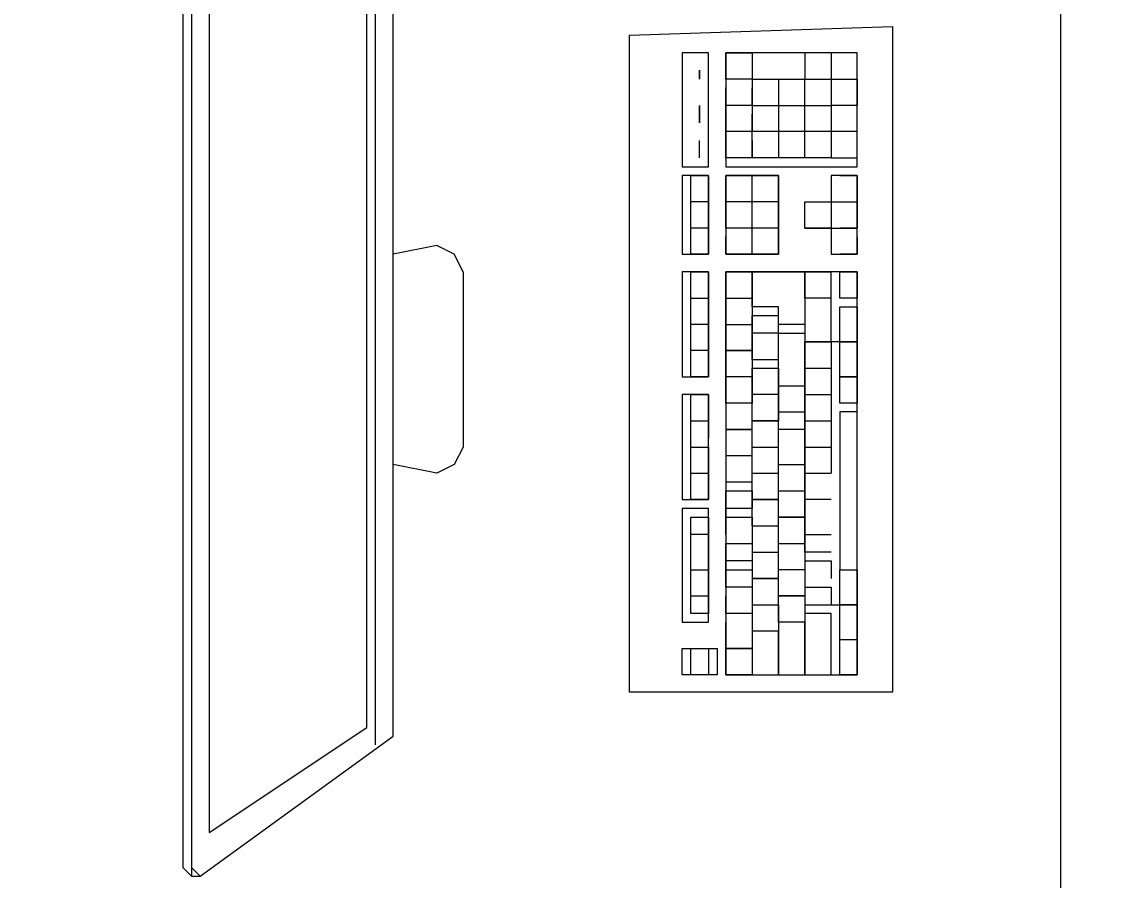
# Model space of a CAD drawing. Header units: millimetres. Extents: x -32 to 417638015, y -35 to 175284279.
# Drawn here: x 417185313 to 417185923, y 175249473 to 175249956 of the extents above; entities that cross this region are included whole.
import ezdxf
from ezdxf import colors
from ezdxf.entities.mleader import LeaderData, LeaderLine
from ezdxf.math import Vec2, Vec3

# ---------------------------------------------------------------- set-up
doc = ezdxf.new("R2010")
doc.units = ezdxf.units.MM
doc.layers.add('_ЭМ_Надписи', color=7, linetype='Continuous')
doc.layers.add('ЭОМ_Лотки рабочие', color=5, linetype='Continuous')
for name, color, linetype, lineweight in [('_ЭМ_ТХобщее_слой', 7, 'Continuous', 30), ('ТХ', 5, 'Continuous', 0), ('ШТРИХОВКА', 252, 'Continuous', 15)]:
    doc.layers.add(name, color=color, linetype=linetype, lineweight=lineweight)
doc.styles.add('ЭОМ', font='isocpeur.ttf', dxfattribs={"width": 0.85, "height": 250})

# ---------------------------------------------------------------- blocks, each defined once
blk = doc.blocks.new('ТХ 3 этаж')
at = {"layer": 'ТХ', "color": 8, "linetype": 'Continuous', "ltscale": 100}
for p, q in [((61165.6679521942, 18170.64770973497), (61141.01041794776, 18165.71620288567)), ((61175.53096589309, 18165.71620288567), (61165.6679521942, 18170.64770973497)), ((61175.53096589309, 18165.71620288567), (61165.6679521942, 18170.64770973497)), ((61180.46247274213, 18155.85318918701), (61175.53096589309, 18165.71620288567)), ((61180.46247274213, 18155.85318918701), (61175.53096589309, 18165.71620288567)), ((61180.46247274213, 18155.85318918701), (61180.46247274213, 18106.53812069382)), ((61180.46247274213, 18155.85318918701), (61180.46247274213, 18106.53812069382)), ((61180.46247274213, 18106.53812069382), (61180.46247274213, 18057.22305220069)), ((61180.46247274213, 18106.53812069382), (61180.46247274213, 18057.22305220069)), ((61180.46247274213, 18057.22305220069), (61175.53096589309, 18047.36003850203)), ((61180.46247274213, 18057.22305220069), (61175.53096589309, 18047.36003850203)), ((61165.6679521942, 18042.42853165272), (61141.01041794776, 18047.36003850203)), ((61175.53096589309, 18047.36003850203), (61165.6679521942, 18042.42853165272)), ((61175.53096589309, 18047.36003850203), (61165.6679521942, 18042.42853165272))]:
    blk.add_line(p, q, dxfattribs=at)
at = {"layer": 'ТХ', "color": 8}
blk.add_lwpolyline([(60917.0079711696, 18472.6106939711), (60917.0079711696, 17272.6106939711), (61517.0079711696, 17272.6106939711), (61517.0079711696, 18472.6106939711)], close=True, dxfattribs=at)
at = {"layer": 'ТХ', "color": 8, "linetype": 'Continuous', "ltscale": 100}
for points in [[(61141.01041794776, 17904.34633987187), (61141.01041794776, 18106.53812069382), (61141.01041794776, 18303.7983946664), (61141.01041794776, 18313.66140836506), (61141.01041794776, 18318.59291521437), (61032.51726726274, 18397.49702480342), (61027.58576041329, 18397.49702480342), (61022.65425356425, 18392.56551795412), (61022.65425356425, 18106.53812069382), (61022.65425356425, 17820.51072343352), (61027.58576041329, 17815.57921658421), (61032.51726726274, 17815.57921658421), (61141.01041794776, 17894.48332617327)], [(61037.44877411218, 18106.53812069382), (61037.44877411218, 17840.23675083078), (61126.21589739983, 17899.41483302257), (61126.21589739983, 18106.53812069382), (61126.21589739983, 18308.72990151576), (61037.44877411218, 18372.8394905568)], [(61343.20219876946, 18111.46962754312), (61328.40767822153, 18111.46962754312)], [(61343.20219876946, 18067.08606589929), (61328.40767822153, 18067.08606589929)], [(61372.79123986576, 18017.77099740616), (61357.99671931783, 18017.77099740616)]]:
    blk.add_lwpolyline(points, close=True, dxfattribs=at)
for points in [[(61027.58576041329, 18397.49702480342), (61027.58576041329, 18387.63401110476), (61027.58576041329, 18106.53812069382), (61027.58576041329, 17825.44223028288), (61027.58576041329, 17815.57921658421)], [(61032.51726726274, 18397.49702480342), (61027.58576041329, 18387.63401110476), (61027.58576041329, 18106.53812069382), (61027.58576041329, 17820.51072343352), (61032.51726726274, 17815.57921658421)], [(61131.14740424928, 17889.55181932397), (61131.14740424928, 18106.53812069382), (61131.14740424928, 18323.52442206367)], [(61274.16110287922, 17919.14086041984), (61274.16110287922, 18289.0038741185), (61422.10630835862, 18293.9353809678)], [(61422.10630835862, 18293.9353809678), (61422.10630835862, 17919.14086041984)], [(61303.75014397511, 18279.14086041984), (61303.75014397511, 18215.03127137874)], [(61318.54466452304, 18279.14086041984), (61303.75014397511, 18279.14086041984)], [(61318.54466452304, 18215.03127137874), (61318.54466452304, 18279.14086041984)], [(61402.38028096122, 18279.1408604199), (61328.40767822153, 18279.1408604199)], [(61328.40767822153, 18279.14086041984), (61343.20219876988, 18279.14086041984)], [(61328.40767822153, 18264.34633987187), (61328.40767822153, 18279.14086041984)], [(61328.40767822153, 18279.14086041984), (61328.40767822153, 18215.03127137874)], [(61402.38028096122, 18279.14086041984), (61343.20219876988, 18279.14086041984)], [(61343.20219876988, 18279.14086041984), (61343.20219876988, 18234.75729877601)], [(61343.20219876988, 18279.14086041984), (61343.20219876988, 18264.34633987193)], [(61372.79123986576, 18279.14086041984), (61372.79123986576, 18264.34633987193)], [(61387.58576041329, 18279.14086041984), (61387.58576041329, 18249.55181932397)], [(61402.38028096122, 18215.03127137874), (61402.38028096122, 18279.1408604199)], [(61402.38028096122, 18264.34633987187), (61402.38028096122, 18279.14086041984)], [(61313.61315767359, 18269.27784672123), (61313.61315767359, 18264.34633987193)], [(61313.61315767359, 18264.34633987193), (61313.61315767359, 18269.27784672123)], [(61343.20219876988, 18264.34633987187), (61328.40767822153, 18264.34633987187)], [(61328.40767822153, 18219.9627782281), (61328.40767822153, 18259.41483302257)], [(61343.20219876988, 18264.34633987193), (61387.58576041329, 18264.34633987193)], [(61343.20219876988, 18264.34633987187), (61402.38028096122, 18264.34633987187)], [(61343.20219876988, 18249.55181932397), (61343.20219876988, 18259.41483302257)], [(61357.99671931783, 18264.34633987187), (61357.99671931783, 18249.55181932397)], [(61372.79123986576, 18234.75729877601), (61372.79123986576, 18264.34633987193)], [(61387.58576041329, 18264.34633987187), (61402.38028096122, 18264.34633987187)], [(61402.38028096122, 18264.34633987187), (61402.38028096122, 18249.55181932397)], [(61313.61315767359, 18249.55181932397), (61313.61315767359, 18239.68880562531)], [(61313.61315767359, 18239.68880562531), (61313.61315767359, 18249.55181932397)], [(61343.20219876988, 18249.55181932397), (61328.40767822153, 18249.55181932397)], [(61343.20219876988, 18249.55181932397), (61387.58576041329, 18249.55181932397)], [(61357.99671931783, 18249.55181932397), (61357.99671931783, 18219.9627782281)], [(61402.38028096122, 18249.55181932397), (61387.58576041329, 18249.55181932397)], [(61387.58576041329, 18249.55181932397), (61387.58576041329, 18219.96277822804)], [(61402.38028096122, 18249.55181932397), (61387.58576041329, 18249.55181932397)], [(61343.20219876988, 18219.9627782281), (61343.20219876988, 18244.62031247461)], [(61387.58576041329, 18244.62031247461), (61387.58576041329, 18219.9627782281)], [(61402.38028096122, 18219.96277822804), (61402.38028096122, 18244.62031247461)], [(61402.38028096122, 18234.75729877601), (61328.40767822153, 18234.75729877601)], [(61372.79123986576, 18219.9627782281), (61372.79123986576, 18234.75729877601)], [(61313.61315767359, 18219.96277822804), (61313.61315767359, 18229.82579192671)], [(61313.61315767359, 18219.9627782281), (61313.61315767359, 18229.82579192671)], [(61343.20219876988, 18229.82579192671), (61343.20219876988, 18219.9627782281)], [(61343.20219876988, 18219.9627782281), (61328.40767822153, 18219.9627782281)], [(61387.58576041329, 18219.9627782281), (61343.20219876946, 18219.9627782281)], [(61387.58576041329, 18219.96277822804), (61402.38028096122, 18219.96277822804)], [(61303.75014397511, 18215.03127137874), (61318.54466452304, 18215.03127137874)], [(61303.75014397511, 18210.09976452944), (61303.75014397511, 18165.71620288561)], [(61318.54466452304, 18210.09976452944), (61303.75014397511, 18210.09976452944)], [(61308.68165082455, 18210.09976452944), (61318.54466452304, 18210.09976452944)], [(61308.68165082455, 18165.71620288561), (61308.68165082455, 18210.09976452944)], [(61318.54466452304, 18210.09976452944), (61318.54466452304, 18165.71620288561)], [(61318.54466452304, 18165.71620288561), (61318.54466452304, 18210.09976452944)], [(61328.40767822153, 18215.03127137874), (61402.38028096122, 18215.03127137874)], [(61357.99671931783, 18210.09976452944), (61328.40767822153, 18210.09976452944)], [(61328.40767822153, 18210.09976452944), (61343.20219876988, 18210.09976452944)], [(61328.40767822153, 18195.30524398148), (61328.40767822153, 18210.09976452944)], [(61328.40767822153, 18210.09976452944), (61328.40767822153, 18165.71620288561)], [(61343.20219876946, 18210.09976452944), (61357.99671931783, 18210.09976452944)], [(61343.20219876946, 18165.71620288561), (61343.20219876946, 18210.09976452944)], [(61357.99671931783, 18210.09976452944), (61357.99671931783, 18165.71620288561)], [(61357.99671931783, 18165.71620288561), (61357.99671931783, 18210.09976452944)], [(61387.58576041329, 18210.09976452944), (61387.58576041329, 18195.30524398148)], [(61402.38028096122, 18210.09976452944), (61387.58576041329, 18210.09976452944)], [(61387.58576041329, 18210.09976452944), (61387.58576041329, 18165.71620288561)], [(61392.51726726274, 18210.09976452944), (61402.38028096122, 18210.09976452944)], [(61402.38028096122, 18210.09976452944), (61402.38028096122, 18180.51072343357)], [(61402.38028096122, 18165.71620288561), (61402.38028096122, 18210.09976452944)], [(61318.54466452304, 18195.30524398148), (61308.68165082455, 18195.30524398148)], [(61343.20219876988, 18195.30524398148), (61328.40767822153, 18195.30524398148)], [(61328.40767822153, 18180.51072343352), (61328.40767822153, 18195.30524398148)], [(61357.99671931783, 18195.30524398148), (61343.20219876946, 18195.30524398148)], [(61372.79123986576, 18195.30524398148), (61387.58576041329, 18195.30524398148)], [(61372.79123986576, 18180.51072343352), (61372.79123986576, 18195.30524398148), (61387.58576041329, 18195.30524398148)], [(61372.79123986576, 18180.51072343352), (61372.79123986576, 18195.30524398148)], [(61387.58576041329, 18195.30524398148), (61402.38028096122, 18195.30524398148)], [(61318.54466452304, 18180.51072343352), (61308.68165082455, 18180.51072343352)], [(61357.99671931783, 18180.51072343357), (61328.40767822153, 18180.51072343357)], [(61372.79123986576, 18180.51072343357), (61402.38028096122, 18180.51072343357)], [(61387.58576041329, 18180.51072343352), (61372.79123986576, 18180.51072343352)], [(61402.38028096122, 18180.51072343357), (61392.51726726274, 18180.51072343357)], [(61328.40767822153, 18165.71620288561), (61328.40767822153, 18175.57921658421)], [(61402.38028096122, 18175.57921658427), (61402.38028096122, 18165.71620288561)], [(61303.75014397511, 18165.71620288561), (61318.54466452304, 18165.71620288561)], [(61318.54466452304, 18165.71620288561), (61308.68165082455, 18165.71620288561)], [(61343.20219876946, 18165.71620288561), (61328.40767822153, 18165.71620288561)], [(61328.40767822153, 18165.71620288561), (61357.99671931783, 18165.71620288561)], [(61357.99671931783, 18165.71620288561), (61343.20219876946, 18165.71620288561)], [(61387.58576041329, 18165.71620288561), (61402.38028096122, 18165.71620288561)], [(61402.38028096122, 18165.71620288561), (61392.51726726274, 18165.71620288561)], [(61308.68165082455, 18155.85318918701), (61318.54466452304, 18155.85318918701), (61303.75014397511, 18155.85318918701)], [(61303.75014397511, 18155.85318918701), (61303.75014397511, 18096.67510699522)], [(61318.54466452304, 18126.26414809108), (61308.68165082455, 18126.26414809108), (61308.68165082455, 18155.85318918695)], [(61318.54466452304, 18155.85318918695), (61318.54466452304, 18126.26414809108)], [(61318.54466452304, 18096.67510699522), (61318.54466452304, 18155.85318918701)], [(61328.40767822153, 18155.85318918701), (61343.20219876946, 18155.85318918701)], [(61402.38028096122, 18155.85318918701), (61328.40767822153, 18155.85318918701)], [(61328.40767822153, 18155.85318918695), (61328.40767822153, 17929.00387411844)], [(61328.40767822153, 18126.26414809108), (61328.40767822153, 18155.85318918701)], [(61343.20219876946, 18155.85318918701), (61343.20219876946, 18141.05866863905)], [(61343.20219876946, 18136.12716178974), (61343.20219876946, 18155.85318918701)], [(61343.20219876988, 18155.85318918695), (61372.79123986576, 18155.85318918695)], [(61372.79123986576, 18155.85318918701), (61372.79123986576, 18126.26414809108)], [(61372.79123986576, 18155.85318918695), (61387.58576041329, 18155.85318918695)], [(61372.79123986576, 18141.05866863899), (61372.79123986576, 18155.85318918695)], [(61387.58576041329, 18116.40113439248), (61387.58576041329, 18155.85318918695)], [(61392.51726726274, 18155.85318918695), (61402.38028096122, 18155.85318918695)], [(61392.51726726274, 18141.05866863899), (61392.51726726274, 18155.85318918695)], [(61402.38028096122, 17929.00387411844), (61402.38028096122, 18155.85318918701)], [(61402.38028096122, 18155.85318918695), (61402.38028096122, 18141.05866863905)], [(61308.68165082455, 18141.05866863899), (61318.54466452304, 18141.05866863899)], [(61328.40767822153, 18141.05866863905), (61343.20219876946, 18141.05866863905)], [(61343.20219876946, 18141.05866863905), (61343.20219876946, 18126.26414809108)], [(61372.79123986576, 18141.05866863899), (61372.79123986576, 18116.40113439248), (61387.58576041329, 18116.40113439248)], [(61387.58576041329, 18141.05866863899), (61372.79123986576, 18141.05866863899)], [(61387.58576041329, 18141.05866863899), (61372.79123986576, 18141.05866863899)], [(61402.38028096122, 18141.05866863899), (61392.51726726274, 18141.05866863899)], [(61372.79123986576, 18126.26414809108), (61357.99671931783, 18126.26414809108), (61357.99671931783, 18136.12716178974), (61343.20219876946, 18136.12716178974)], [(61343.20219876946, 18106.53812069382), (61343.20219876946, 18131.19565494038)], [(61343.20219876946, 18131.19565494038), (61357.99671931741, 18131.19565494038)], [(61357.99671931783, 18096.67510699522), (61357.99671931783, 18131.19565494038)], [(61392.51726726274, 18136.12716178969), (61402.38028096122, 18136.12716178969)], [(61392.51726726274, 18116.40113439248), (61392.51726726274, 18136.12716178969)], [(61402.38028096122, 18136.12716178969), (61402.38028096122, 18116.40113439248)], [(61308.68165082455, 18096.67510699522), (61308.68165082455, 18126.26414809108)], [(61318.54466452304, 18126.26414809108), (61318.54466452304, 18111.46962754312)], [(61328.40767822153, 18111.46962754312), (61328.40767822153, 18126.26414809108)], [(61328.40767822153, 18126.26414809108), (61343.20219876946, 18126.26414809108)], [(61343.20219876946, 18126.26414809108), (61343.20219876946, 18081.88058644719)], [(61357.99671931741, 18121.33264124172), (61343.20219876946, 18121.33264124172)], [(61357.99671931783, 18121.33264124172), (61372.79123986576, 18121.33264124172)], [(61372.79123986576, 18121.33264124178), (61372.79123986576, 18111.46962754312)], [(61402.38028096122, 18116.40113439248), (61372.79123986576, 18116.40113439248)], [(61372.79123986576, 17998.04497000889), (61372.79123986576, 18116.40113439242)], [(61387.58576041329, 18116.40113439248), (61387.58576041329, 18086.81209329655)], [(61392.51726726274, 18116.40113439248), (61402.38028096122, 18116.40113439248)], [(61392.51726726274, 18081.88058644719), (61392.51726726274, 18116.40113439242)], [(61402.38028096122, 18116.40113439248), (61402.38028096122, 18081.88058644725)], [(61318.54466452304, 18111.46962754312), (61308.68165082455, 18111.46962754312)], [(61318.54466452304, 18111.46962754312), (61318.54466452304, 18096.67510699522)], [(61328.40767822153, 18096.67510699522), (61328.40767822153, 18111.46962754312)], [(61343.20219876946, 18106.53812069382), (61357.99671931741, 18106.53812069382)], [(61372.79123986576, 18111.46962754312), (61372.79123986576, 18002.9764768582)], [(61343.20219876946, 18101.60661384452), (61357.99671931783, 18101.60661384452)], [(61343.20219876946, 18072.01757274859), (61343.20219876946, 18101.60661384446)], [(61357.99671931741, 18101.60661384452), (61357.99671931741, 18072.01757274859)], [(61372.79123986576, 18101.60661384452), (61387.58576041329, 18101.60661384452)], [(61303.75014397511, 18096.67510699522), (61318.54466452304, 18096.67510699522)], [(61318.54466452304, 18096.67510699522), (61308.68165082455, 18096.67510699522)], [(61343.20219876946, 18096.67510699516), (61328.40767822153, 18096.67510699516)], [(61328.40767822153, 18081.88058644725), (61328.40767822153, 18096.67510699522)], [(61357.99671931741, 18076.94907959795), (61357.99671931741, 18096.67510699522)], [(61392.51726726274, 18096.67510699522), (61402.38028096122, 18096.67510699522)], [(61402.38028096122, 18096.67510699522), (61392.51726726274, 18096.67510699522)], [(61357.99671931783, 18091.74360014586), (61372.79123986576, 18091.74360014586)], [(61318.54466452304, 18086.81209329655), (61303.75014397511, 18086.81209329655)], [(61303.75014397511, 18086.81209329655), (61303.75014397511, 18027.63401110476)], [(61308.68165082455, 18057.22305220069), (61308.68165082455, 18086.81209329655)], [(61308.68165082455, 18086.81209329655), (61318.54466452304, 18086.81209329655)], [(61318.54466452304, 18086.81209329655), (61318.54466452304, 18062.15455904993)], [(61318.54466452304, 18027.63401110476), (61318.54466452304, 18086.81209329655)], [(61343.20219876946, 18081.88058644725), (61328.40767822153, 18081.88058644725)], [(61357.99671931741, 18086.81209329655), (61343.20219876946, 18086.81209329655)], [(61343.20219876946, 18012.8394905568), (61343.20219876946, 18081.88058644725)], [(61372.79123986576, 18086.81209329655), (61387.58576041329, 18086.81209329655)], [(61372.79123986576, 18072.01757274859), (61372.79123986576, 18086.81209329655)], [(61387.58576041329, 18086.81209329655), (61387.58576041329, 18042.42853165272)], [(61402.38028096122, 18081.88058644719), (61392.51726726274, 18081.88058644719)], [(61357.99671931783, 17973.38743576233), (61357.99671931783, 18076.94907959789)], [(61357.99671931741, 18076.94907959795), (61372.79123986576, 18076.94907959795)], [(61402.38028096122, 18076.94907959795), (61392.51726726274, 18076.94907959795)], [(61392.51726726274, 18076.94907959795), (61392.51726726274, 17988.18195631023)], [(61402.38028096122, 17988.18195631029), (61402.38028096122, 18076.94907959795)], [(61308.68165082455, 18072.01757274859), (61318.54466452304, 18072.01757274859)], [(61343.20219876946, 18072.01757274859), (61357.99671931741, 18072.01757274859)], [(61357.99671931741, 18072.01757274859), (61343.20219876946, 18072.01757274859)], [(61343.20219876946, 18057.22305220069), (61343.20219876946, 18072.01757274859)], [(61372.79123986576, 18072.01757274859), (61387.58576041329, 18072.01757274859)], [(61372.79123986576, 18067.08606589929), (61357.99671931741, 18067.08606589929)], [(61308.68165082455, 18057.22305220069), (61318.54466452304, 18057.22305220069), (61318.54466452304, 18027.63401110476)], [(61308.68165082455, 18027.63401110476), (61308.68165082455, 18057.22305220069)], [(61343.20219876946, 18057.22305220069), (61357.99671931741, 18057.22305220069)], [(61372.79123986576, 18057.22305220069), (61387.58576041329, 18057.22305220069)], [(61343.20219876946, 18052.29154535133), (61328.40767822153, 18052.29154535133)], [(61357.99671931741, 18047.36003850203), (61372.79123986576, 18047.36003850203)], [(61308.68165082455, 18042.42853165272), (61318.54466452304, 18042.42853165272)], [(61343.20219876946, 18042.42853165272), (61357.99671931783, 18042.42853165272)], [(61372.79123986576, 18042.42853165272), (61387.58576041329, 18042.42853165272)], [(61343.20219876946, 18037.49702480336), (61328.40767822153, 18037.49702480336)], [(61303.75014397511, 18027.63401110476), (61318.54466452304, 18027.63401110476)], [(61318.54466452304, 18027.63401110476), (61308.68165082455, 18027.63401110476)], [(61328.40767822153, 18032.56551795406), (61343.20219876946, 18032.56551795406)], [(61328.40767822153, 18007.9079837075), (61328.40767822153, 18032.56551795406)], [(61343.20219876946, 18032.56551795406), (61343.20219876946, 18022.70250425546)], [(61357.99671931783, 18027.63401110476), (61343.20219876946, 18027.63401110476)], [(61343.20219876946, 18027.63401110476), (61357.99671931783, 18027.63401110476)], [(61357.99671931783, 18032.56551795406), (61372.79123986576, 18032.56551795406)], [(61387.58576041329, 18027.63401110476), (61372.79123986576, 18027.63401110476)], [(61303.75014397511, 18022.70250425546), (61303.75014397511, 17958.59291521437)], [(61318.54466452304, 18022.70250425546), (61303.75014397511, 18022.70250425546)], [(61318.54466452304, 17958.59291521437), (61318.54466452304, 18022.70250425546)], [(61343.20219876946, 18022.70250425546), (61328.40767822153, 18022.70250425546)], [(61308.68165082455, 18017.77099740616), (61318.54466452304, 18017.77099740616)], [(61308.68165082455, 17963.52442206367), (61308.68165082455, 18017.77099740616)], [(61318.54466452304, 18017.77099740616), (61318.54466452304, 17963.52442206367)], [(61328.40767822153, 18017.77099740616), (61343.20219876946, 18017.77099740616)], [(61343.20219876946, 18017.77099740616), (61343.20219876946, 18007.9079837075)], [(61343.20219876946, 18012.8394905568), (61357.99671931783, 18012.8394905568)], [(61343.20219876946, 18012.8394905568), (61343.20219876946, 17929.0038741185)], [(61318.54466452304, 18007.9079837075), (61308.68165082455, 18007.9079837075)], [(61328.40767822153, 18002.9764768582), (61343.20219876946, 18002.9764768582)], [(61328.40767822153, 17978.31894261157), (61328.40767822153, 18002.9764768582)], [(61357.99671931783, 18002.9764768582), (61372.79123986576, 18002.9764768582)], [(61372.79123986576, 18007.9079837075), (61387.58576041329, 18007.9079837075)], [(61372.79123986576, 18002.9764768582), (61372.79123986576, 17988.18195631023)], [(61343.20219876946, 17998.04497000889), (61357.99671931783, 17998.04497000889)], [(61387.58576041329, 17998.04497000889), (61372.79123986576, 17998.04497000889)], [(61343.20219876946, 17993.11346315953), (61328.40767822153, 17993.11346315953)], [(61372.79123986576, 17993.11346315953), (61387.58576041329, 17993.11346315953)], [(61372.79123986576, 17993.11346315953), (61372.79123986576, 17958.59291521431)], [(61387.58576041329, 17993.11346315953), (61387.58576041329, 17983.25044946093)], [(61308.68165082455, 17988.18195631023), (61318.54466452304, 17988.18195631023)], [(61328.40767822153, 17988.18195631023), (61343.20219876946, 17988.18195631023)], [(61372.79123986576, 17988.18195631023), (61357.99671931783, 17988.18195631023)], [(61392.51726726274, 17929.00387411844), (61392.51726726274, 17988.18195631023)], [(61392.51726726274, 17988.18195631029), (61402.38028096122, 17988.18195631029)], [(61392.51726726274, 17988.18195631029), (61402.38028096122, 17988.18195631029)], [(61402.38028096122, 17988.18195631029), (61402.38028096122, 17968.45592891297)], [(61343.20219876946, 17978.31894261157), (61328.40767822153, 17978.31894261157)], [(61343.20219876946, 17983.25044946093), (61357.99671931783, 17983.25044946093)], [(61357.99671931783, 17983.25044946093), (61343.20219876946, 17983.25044946093)], [(61357.99671931783, 17958.59291521437), (61357.99671931783, 17983.25044946093)], [(61372.79123986576, 17978.31894261157), (61387.58576041329, 17978.31894261157)], [(61387.58576041329, 17978.31894261157), (61387.58576041329, 17968.45592891297)], [(61308.68165082455, 17973.38743576233), (61318.54466452304, 17973.38743576233)], [(61328.40767822153, 17963.52442206367), (61328.40767822153, 17973.38743576233)], [(61372.79123986576, 17973.38743576233), (61357.99671931783, 17973.38743576233)], [(61357.99671931783, 17973.38743576233), (61372.79123986576, 17973.38743576233)], [(61343.20219876946, 17968.45592891297), (61357.99671931783, 17968.45592891297)], [(61357.99671931783, 17968.45592891297), (61357.99671931783, 17953.66140836506)], [(61372.79123986576, 17968.45592891297), (61402.38028096122, 17968.45592891297)], [(61402.38028096122, 17968.45592891303), (61392.51726726274, 17968.45592891303)], [(61402.38028096122, 17968.45592891297), (61402.38028096122, 17929.0038741185)], [(61318.54466452304, 17963.52442206367), (61308.68165082455, 17963.52442206367)], [(61343.20219876988, 17963.52442206367), (61328.40767822153, 17963.52442206367)], [(61372.79123986576, 17963.52442206367), (61372.79123986576, 17929.00387411844)], [(61387.58576041329, 17963.52442206367), (61372.79123986576, 17963.52442206367)], [(61387.58576041329, 17929.00387411844), (61387.58576041329, 17963.52442206367)], [(61303.75014397511, 17958.59291521437), (61318.54466452304, 17958.59291521437)], [(61328.40767822153, 17929.0038741185), (61328.40767822153, 17958.59291521437)], [(61357.99671931783, 17953.66140836506), (61343.20219876946, 17953.66140836506)], [(61357.99671931783, 17953.66140836506), (61343.20219876988, 17953.66140836506)], [(61343.20219876946, 17953.66140836506), (61343.20219876946, 17929.0038741185), (61357.99671931741, 17929.0038741185), (61372.79123986534, 17929.0038741185)], [(61357.99671931783, 17958.59291521437), (61357.99671931783, 17929.0038741185)], [(61372.79123986576, 17958.59291521437), (61357.99671931783, 17958.59291521437)], [(61372.79123986576, 17958.59291521437), (61357.99671931783, 17958.59291521437)], [(61357.99671931783, 17929.00387411844), (61357.99671931783, 17953.66140836506)], [(61372.79123986576, 17929.00387411844), (61372.79123986576, 17958.59291521437)], [(61402.38028096122, 17948.7299015157), (61392.51726726274, 17948.7299015157)], [(61303.75014397511, 17943.79839466646), (61323.47617137249, 17943.79839466646)], [(61303.75014397511, 17929.0038741185), (61303.75014397511, 17943.79839466646)], [(61308.68165082455, 17943.79839466646), (61318.54466452304, 17943.79839466646)], [(61308.68165082455, 17929.0038741185), (61308.68165082455, 17943.79839466646)], [(61318.54466452304, 17943.79839466646), (61318.54466452304, 17929.0038741185)], [(61323.47617137249, 17943.79839466646), (61323.47617137249, 17929.0038741185)], [(61343.20219876946, 17943.79839466646), (61328.40767822153, 17943.79839466646)], [(61328.40767822153, 17943.79839466646), (61343.20219876946, 17943.79839466646)], [(61323.47617137249, 17929.0038741185), (61303.75014397511, 17929.0038741185)], [(61318.54466452304, 17929.0038741185), (61308.68165082455, 17929.0038741185)], [(61328.40767822153, 17929.00387411844), (61402.38028096122, 17929.0038741185)], [(61343.20219876946, 17929.0038741185), (61328.40767822153, 17929.0038741185)], [(61372.79123986576, 17929.00387411844), (61387.58576041329, 17929.00387411844)], [(61402.38028096122, 17929.00387411844), (61392.51726726274, 17929.00387411844)], [(61422.10630835862, 17919.14086041984), (61274.16110287922, 17919.14086041984)]]:
    blk.add_lwpolyline(points, dxfattribs=at)
blk = doc.blocks.new('План 3 этажа')
at = {"layer": 'ЭОМ_Лотки рабочие'}
blk.add_blockref('ТХ 3 этаж', (-7010.895253870607, 118.5421783487909), dxfattribs=at)
blk = doc.blocks.new('_ЭМ_ТХ2_3 этаж_нов')
at = {"layer": 'ТХ', "color": 8, "linetype": 'Continuous', "ltscale": 100}
for p, q in [((60147.86466903189, 18135.28807779176), (60123.20713478547, 18130.35657094244)), ((60157.7276827308, 18130.35657094244), (60147.86466903189, 18135.28807779176)), ((60157.7276827308, 18130.35657094244), (60147.86466903189, 18135.28807779176)), ((60162.65918957983, 18120.49355724379), (60157.7276827308, 18130.35657094244)), ((60162.65918957983, 18120.49355724379), (60157.7276827308, 18130.35657094244)), ((60162.65918957983, 18120.49355724379), (60162.65918957983, 18071.17848875059)), ((60162.65918957983, 18120.49355724379), (60162.65918957983, 18071.17848875059)), ((60162.65918957983, 18071.17848875059), (60162.65918957983, 18021.86342025745)), ((60162.65918957983, 18071.17848875059), (60162.65918957983, 18021.86342025745)), ((60162.65918957983, 18021.86342025745), (60157.7276827308, 18012.0004065588)), ((60162.65918957983, 18021.86342025745), (60157.7276827308, 18012.0004065588)), ((60147.86466903189, 18007.06889970948), (60123.20713478547, 18012.0004065588)), ((60157.7276827308, 18012.0004065588), (60147.86466903189, 18007.06889970948)), ((60157.7276827308, 18012.0004065588), (60147.86466903189, 18007.06889970948))]:
    blk.add_line(p, q, dxfattribs=at)
at = {"layer": 'ТХ', "color": 8}
blk.add_lwpolyline([(59899.2046880073, 18437.25106202787), (59899.2046880073, 17237.25106202787), (60499.2046880073, 17237.25106202787), (60499.2046880073, 18437.25106202787)], close=True, dxfattribs=at)
at = {"layer": 'ТХ', "color": 8, "linetype": 'Continuous', "ltscale": 100}
for points in [[(60123.20713478547, 17868.98670792868), (60123.20713478547, 18071.17848875062), (60123.20713478547, 18268.43876272319), (60123.20713478547, 18278.30177642183), (60123.20713478547, 18283.23328327115), (60014.71398410044, 18362.13739286019), (60009.78247725098, 18362.13739286019), (60004.85097040195, 18357.20588601088), (60004.85097040195, 18071.17848875062), (60004.85097040195, 17785.15109149031), (60009.78247725098, 17780.21958464101), (60014.71398410044, 17780.21958464101), (60123.20713478547, 17859.12369423006)], [(60019.64549094989, 18071.17848875059), (60019.64549094989, 17804.87711888757), (60108.41261423753, 17864.05520107935), (60108.41261423753, 18071.17848875059), (60108.41261423753, 18273.37026957251), (60019.64549094989, 18337.47985861359)], [(60325.39891560717, 18076.10999559992), (60310.60439505923, 18076.10999559992)], [(60325.39891560717, 18031.72643395608), (60310.60439505923, 18031.72643395608)], [(60354.98795670347, 17982.41136546291), (60340.19343615552, 17982.41136546291)]]:
    blk.add_lwpolyline(points, close=True, dxfattribs=at)
for points in [[(60009.78247725098, 18362.13739286019), (60009.78247725098, 18352.27437916155), (60009.78247725098, 18071.17848875059), (60009.78247725098, 17790.08259833963), (60009.78247725098, 17780.219584641)], [(60014.71398410044, 18362.13739286019), (60009.78247725098, 18352.27437916155), (60009.78247725098, 18071.17848875059), (60009.78247725098, 17785.15109149031), (60014.71398410044, 17780.219584641)], [(60113.34412108698, 17854.19218738072), (60113.34412108698, 18071.17848875059), (60113.34412108698, 18288.16479012044)], [(60256.35781971693, 17883.78122847664), (60256.35781971693, 18253.64424217525), (60404.30302519632, 18258.57574902457)], [(60404.30302519632, 18258.57574902457), (60404.30302519632, 17883.78122847661)], [(60285.9468608128, 18243.78122847662), (60285.9468608128, 18179.6716394355)], [(60300.74138136074, 18243.78122847662), (60285.9468608128, 18243.78122847662)], [(60300.74138136074, 18179.6716394355), (60300.74138136074, 18243.78122847662)], [(60384.57699779893, 18243.78122847664), (60310.60439505923, 18243.78122847664)], [(60310.60439505923, 18243.78122847662), (60325.39891560758, 18243.78122847662)], [(60310.60439505923, 18228.98670792866), (60310.60439505923, 18243.78122847662)], [(60310.60439505923, 18243.78122847662), (60310.60439505923, 18179.6716394355)], [(60384.57699779893, 18243.78122847662), (60325.39891560758, 18243.78122847662)], [(60325.39891560758, 18243.78122847662), (60325.39891560758, 18199.39766683279)], [(60325.39891560758, 18243.78122847662), (60325.39891560758, 18228.98670792869)], [(60354.98795670347, 18243.78122847662), (60354.98795670347, 18228.98670792869)], [(60369.78247725098, 18243.78122847662), (60369.78247725098, 18214.19218738074)], [(60384.57699779893, 18179.67163943553), (60384.57699779893, 18243.78122847664)], [(60384.57699779893, 18228.98670792866), (60384.57699779893, 18243.78122847662)], [(60295.80987451129, 18233.918214778), (60295.80987451129, 18228.98670792869)], [(60295.80987451129, 18228.98670792869), (60295.80987451129, 18233.918214778)], [(60325.39891560758, 18228.98670792866), (60310.60439505923, 18228.98670792866)], [(60325.39891560758, 18228.98670792869), (60369.78247725098, 18228.98670792869)], [(60325.39891560758, 18228.98670792866), (60384.57699779893, 18228.98670792866)], [(60340.19343615552, 18228.98670792866), (60340.19343615552, 18214.19218738072)], [(60354.98795670347, 18199.39766683279), (60354.98795670347, 18228.98670792869)], [(60369.78247725098, 18228.98670792866), (60384.57699779893, 18228.98670792866)], [(60384.57699779893, 18228.98670792866), (60384.57699779893, 18214.19218738072)], [(60310.60439505923, 18184.60314628485), (60310.60439505923, 18224.05520107936)], [(60325.39891560758, 18214.19218738072), (60325.39891560758, 18224.05520107936)], [(60295.80987451129, 18214.19218738072), (60295.80987451129, 18204.32917368211)], [(60295.80987451129, 18204.32917368211), (60295.80987451129, 18214.19218738074)], [(60325.39891560758, 18214.19218738072), (60310.60439505923, 18214.19218738072)], [(60325.39891560758, 18214.19218738072), (60369.78247725098, 18214.19218738072)], [(60340.19343615552, 18214.19218738072), (60340.19343615552, 18184.60314628485)], [(60384.57699779893, 18214.19218738072), (60369.78247725098, 18214.19218738072)], [(60369.78247725098, 18214.19218738074), (60369.78247725098, 18184.60314628483)], [(60384.57699779893, 18214.19218738072), (60369.78247725098, 18214.19218738072)], [(60325.39891560758, 18184.60314628485), (60325.39891560758, 18209.2606805314)], [(60369.78247725098, 18209.2606805314), (60369.78247725098, 18184.60314628485)], [(60384.57699779893, 18184.60314628483), (60384.57699779893, 18209.2606805314)], [(60384.57699779893, 18199.39766683279), (60310.60439505923, 18199.39766683279)], [(60354.98795670347, 18184.60314628485), (60354.98795670347, 18199.39766683279)], [(60295.80987451129, 18184.60314628483), (60295.80987451129, 18194.46615998346)], [(60295.80987451129, 18184.60314628485), (60295.80987451129, 18194.46615998349)], [(60325.39891560758, 18194.46615998346), (60325.39891560758, 18184.60314628485)], [(60285.9468608128, 18179.6716394355), (60300.74138136074, 18179.6716394355)], [(60325.39891560758, 18184.60314628485), (60310.60439505923, 18184.60314628485)], [(60310.60439505923, 18179.6716394355), (60384.57699779893, 18179.6716394355)], [(60369.78247725098, 18184.60314628485), (60325.39891560717, 18184.60314628485)], [(60369.78247725098, 18184.60314628483), (60384.57699779893, 18184.60314628483)], [(60285.9468608128, 18174.74013258621), (60285.9468608128, 18130.35657094238)], [(60300.74138136074, 18174.74013258621), (60285.9468608128, 18174.74013258621)], [(60290.87836766226, 18174.74013258621), (60300.74138136074, 18174.74013258621)], [(60290.87836766226, 18130.35657094238), (60290.87836766226, 18174.74013258621)], [(60300.74138136074, 18174.74013258621), (60300.74138136074, 18130.35657094238)], [(60300.74138136074, 18130.35657094238), (60300.74138136074, 18174.74013258621)], [(60340.19343615552, 18174.74013258621), (60310.60439505923, 18174.74013258621)], [(60310.60439505923, 18174.74013258621), (60325.39891560758, 18174.74013258621)], [(60310.60439505923, 18159.94561203827), (60310.60439505923, 18174.74013258621)], [(60310.60439505923, 18174.74013258621), (60310.60439505923, 18130.35657094238)], [(60325.39891560717, 18174.74013258621), (60340.19343615552, 18174.74013258621)], [(60325.39891560717, 18130.35657094238), (60325.39891560717, 18174.74013258621)], [(60340.19343615552, 18174.74013258621), (60340.19343615552, 18130.35657094238)], [(60340.19343615552, 18130.35657094238), (60340.19343615552, 18174.74013258621)], [(60369.78247725098, 18174.74013258621), (60369.78247725098, 18159.94561203827)], [(60384.57699779893, 18174.74013258621), (60369.78247725098, 18174.74013258621)], [(60369.78247725098, 18174.74013258621), (60369.78247725098, 18130.35657094238)], [(60374.71398410044, 18174.74013258621), (60384.57699779893, 18174.74013258621)], [(60384.57699779893, 18174.74013258623), (60384.57699779893, 18145.15109149034)], [(60384.57699779893, 18130.35657094238), (60384.57699779893, 18174.74013258621)], [(60300.74138136074, 18159.94561203827), (60290.87836766226, 18159.94561203827)], [(60325.39891560758, 18159.94561203827), (60310.60439505923, 18159.94561203827)], [(60310.60439505923, 18145.15109149032), (60310.60439505923, 18159.94561203825)], [(60340.19343615552, 18159.94561203827), (60325.39891560717, 18159.94561203827)], [(60354.98795670347, 18159.94561203827), (60369.78247725098, 18159.94561203827)], [(60354.98795670347, 18145.15109149032), (60354.98795670347, 18159.94561203825), (60369.78247725098, 18159.94561203825)], [(60354.98795670347, 18145.15109149032), (60354.98795670347, 18159.94561203825)], [(60369.78247725098, 18159.94561203827), (60384.57699779893, 18159.94561203827)], [(60300.74138136074, 18145.15109149032), (60290.87836766226, 18145.15109149032)], [(60340.19343615552, 18145.15109149034), (60310.60439505923, 18145.15109149034)], [(60354.98795670347, 18145.15109149034), (60384.57699779893, 18145.15109149034)], [(60369.78247725098, 18145.15109149032), (60354.98795670347, 18145.15109149032)], [(60384.57699779893, 18145.15109149034), (60374.71398410044, 18145.15109149034)], [(60310.60439505923, 18130.35657094236), (60310.60439505923, 18140.219584641)], [(60384.57699779893, 18140.21958464102), (60384.57699779893, 18130.35657094238)], [(60285.9468608128, 18130.35657094238), (60300.74138136074, 18130.35657094238)], [(60300.74138136074, 18130.35657094238), (60290.87836766226, 18130.35657094238)], [(60325.39891560717, 18130.35657094238), (60310.60439505923, 18130.35657094238)], [(60310.60439505923, 18130.35657094238), (60340.19343615552, 18130.35657094238)], [(60340.19343615552, 18130.35657094238), (60325.39891560717, 18130.35657094238)], [(60369.78247725098, 18130.35657094238), (60384.57699779893, 18130.35657094238)], [(60384.57699779893, 18130.35657094238), (60374.71398410044, 18130.35657094238)], [(60290.87836766226, 18120.49355724376), (60300.74138136074, 18120.49355724376), (60285.9468608128, 18120.49355724376)], [(60285.9468608128, 18120.49355724376), (60285.9468608128, 18061.31547505198)], [(60300.74138136074, 18090.90451614785), (60290.87836766226, 18090.90451614785), (60290.87836766226, 18120.49355724374)], [(60300.74138136074, 18120.49355724374), (60300.74138136074, 18090.90451614785)], [(60300.74138136074, 18061.31547505198), (60300.74138136074, 18120.49355724376)], [(60310.60439505923, 18120.49355724376), (60325.39891560717, 18120.49355724376)], [(60384.57699779893, 18120.49355724376), (60310.60439505923, 18120.49355724376)], [(60310.60439505923, 18120.49355724371), (60310.60439505923, 17893.64424217523)], [(60310.60439505923, 18090.90451614788), (60310.60439505923, 18120.49355724376)], [(60325.39891560717, 18120.49355724376), (60325.39891560717, 18105.69903669581)], [(60325.39891560717, 18100.76752984651), (60325.39891560717, 18120.49355724376)], [(60325.39891560758, 18120.49355724374), (60354.98795670347, 18120.49355724374)], [(60354.98795670347, 18120.49355724376), (60354.98795670347, 18090.90451614788)], [(60354.98795670347, 18120.49355724374), (60369.78247725098, 18120.49355724374)], [(60354.98795670347, 18105.69903669578), (60354.98795670347, 18120.49355724374)], [(60369.78247725098, 18081.04150244923), (60369.78247725098, 18120.49355724374)], [(60374.71398410044, 18120.49355724374), (60384.57699779893, 18120.49355724374)], [(60374.71398410044, 18105.69903669578), (60374.71398410044, 18120.49355724374)], [(60384.57699779893, 17893.64424217523), (60384.57699779893, 18120.49355724376)], [(60384.57699779893, 18120.49355724374), (60384.57699779893, 18105.69903669581)], [(60290.87836766226, 18105.69903669578), (60300.74138136074, 18105.69903669578)], [(60310.60439505923, 18105.69903669581), (60325.39891560717, 18105.69903669581)], [(60325.39891560717, 18105.69903669581), (60325.39891560717, 18090.90451614788)], [(60354.98795670347, 18090.90451614788), (60340.19343615552, 18090.90451614788), (60340.19343615552, 18100.76752984651), (60325.39891560717, 18100.76752984651)], [(60354.98795670347, 18105.69903669578), (60354.98795670347, 18081.04150244923), (60369.78247725098, 18081.04150244923)], [(60369.78247725098, 18105.69903669578), (60354.98795670347, 18105.69903669578)], [(60369.78247725098, 18105.69903669578), (60354.98795670347, 18105.69903669578)], [(60384.57699779893, 18105.69903669578), (60374.71398410044, 18105.69903669578)], [(60374.71398410044, 18100.76752984649), (60384.57699779893, 18100.76752984649)], [(60374.71398410044, 18081.04150244923), (60374.71398410044, 18100.76752984649)], [(60384.57699779893, 18100.76752984649), (60384.57699779893, 18081.04150244923)], [(60325.39891560717, 18071.17848875059), (60325.39891560717, 18095.83602299717)], [(60325.39891560717, 18095.83602299717), (60340.19343615511, 18095.83602299717)], [(60340.19343615552, 18061.31547505198), (60340.19343615552, 18095.83602299717)], [(60290.87836766226, 18061.31547505198), (60290.87836766226, 18090.90451614788)], [(60300.74138136074, 18090.90451614785), (60300.74138136074, 18076.10999559989)], [(60310.60439505923, 18076.10999559989), (60310.60439505923, 18090.90451614785)], [(60310.60439505923, 18090.90451614788), (60325.39891560717, 18090.90451614788)], [(60325.39891560717, 18090.90451614785), (60325.39891560717, 18046.52095450399)], [(60340.19343615511, 18085.97300929853), (60325.39891560717, 18085.97300929853)], [(60340.19343615552, 18085.97300929853), (60354.98795670347, 18085.97300929853)], [(60354.98795670347, 18085.97300929855), (60354.98795670347, 18076.10999559992)], [(60300.74138136074, 18076.10999559992), (60290.87836766226, 18076.10999559992)], [(60300.74138136074, 18076.10999559992), (60300.74138136074, 18061.31547505198)], [(60310.60439505923, 18061.31547505198), (60310.60439505923, 18076.10999559992)], [(60384.57699779893, 18081.04150244923), (60354.98795670347, 18081.04150244923)], [(60354.98795670347, 17962.68533806565), (60354.98795670347, 18081.0415024492)], [(60354.98795670347, 18076.10999559992), (60354.98795670347, 17967.61684491497)], [(60369.78247725098, 18081.04150244923), (60369.78247725098, 18051.45246135334)], [(60374.71398410044, 18081.04150244923), (60384.57699779893, 18081.04150244923)], [(60374.71398410044, 18046.52095450399), (60374.71398410044, 18081.0415024492)], [(60384.57699779893, 18081.04150244923), (60384.57699779893, 18046.52095450402)], [(60325.39891560717, 18071.17848875062), (60340.19343615511, 18071.17848875062)], [(60325.39891560717, 18066.24698190127), (60340.19343615552, 18066.24698190127)], [(60325.39891560717, 18036.65794080538), (60325.39891560717, 18066.24698190124)], [(60340.19343615511, 18066.24698190127), (60340.19343615511, 18036.65794080538)], [(60354.98795670347, 18066.24698190127), (60369.78247725098, 18066.24698190127)], [(60285.9468608128, 18061.31547505198), (60300.74138136074, 18061.31547505198)], [(60300.74138136074, 18061.31547505198), (60290.87836766226, 18061.31547505198)], [(60325.39891560717, 18061.31547505196), (60310.60439505923, 18061.31547505196)], [(60310.60439505923, 18046.52095450402), (60310.60439505923, 18061.31547505198)], [(60340.19343615511, 18041.58944765472), (60340.19343615511, 18061.315475052)], [(60374.71398410044, 18061.31547505198), (60384.57699779893, 18061.31547505198)], [(60384.57699779893, 18061.31547505198), (60374.71398410044, 18061.31547505198)], [(60300.74138136074, 18051.45246135334), (60285.9468608128, 18051.45246135334)], [(60285.9468608128, 18051.45246135334), (60285.9468608128, 17992.27437916155)], [(60290.87836766226, 18021.86342025745), (60290.87836766226, 18051.45246135334)], [(60290.87836766226, 18051.45246135334), (60300.74138136074, 18051.45246135334)], [(60300.74138136074, 18051.45246135331), (60300.74138136074, 18026.79492710671)], [(60300.74138136074, 17992.27437916155), (60300.74138136074, 18051.45246135334)], [(60340.19343615511, 18051.45246135334), (60325.39891560717, 18051.45246135334)], [(60340.19343615552, 18056.38396820263), (60354.98795670347, 18056.38396820263)], [(60354.98795670347, 18051.45246135334), (60369.78247725098, 18051.45246135334)], [(60354.98795670347, 18036.65794080538), (60354.98795670347, 18051.45246135334)], [(60369.78247725098, 18051.45246135334), (60369.78247725098, 18007.06889970948)], [(60325.39891560717, 18046.52095450402), (60310.60439505923, 18046.52095450402)], [(60325.39891560717, 17977.47985861359), (60325.39891560717, 18046.52095450402)], [(60384.57699779893, 18046.52095450399), (60374.71398410044, 18046.52095450399)], [(60340.19343615552, 17938.02780381908), (60340.19343615552, 18041.58944765467)], [(60340.19343615511, 18041.5894476547), (60354.98795670347, 18041.5894476547)], [(60384.57699779893, 18041.5894476547), (60374.71398410044, 18041.5894476547)], [(60374.71398410044, 18041.5894476547), (60374.71398410044, 17952.82232436701)], [(60384.57699779893, 17952.82232436704), (60384.57699779893, 18041.58944765472)], [(60290.87836766226, 18036.65794080538), (60300.74138136074, 18036.65794080538)], [(60325.39891560717, 18036.65794080538), (60340.19343615511, 18036.65794080538)], [(60340.19343615511, 18036.65794080538), (60325.39891560717, 18036.65794080538)], [(60325.39891560717, 18021.86342025745), (60325.39891560717, 18036.65794080538)], [(60354.98795670347, 18036.65794080538), (60369.78247725098, 18036.65794080538)], [(60354.98795670347, 18031.72643395608), (60340.19343615511, 18031.72643395608)], [(60290.87836766226, 18021.86342025745), (60300.74138136074, 18021.86342025745), (60300.74138136074, 17992.27437916155)], [(60290.87836766226, 17992.27437916155), (60290.87836766226, 18021.86342025745)], [(60325.39891560717, 18021.86342025745), (60340.19343615511, 18021.86342025745)], [(60354.98795670347, 18021.86342025745), (60369.78247725098, 18021.86342025745)], [(60325.39891560717, 18016.93191340812), (60310.60439505923, 18016.93191340812)], [(60340.19343615511, 18012.00040655883), (60354.98795670347, 18012.00040655883)], [(60290.87836766226, 18007.06889970948), (60300.74138136074, 18007.06889970948)], [(60325.39891560717, 18002.13739286016), (60310.60439505923, 18002.13739286016)], [(60325.39891560717, 18007.06889970948), (60340.19343615552, 18007.06889970948)], [(60354.98795670347, 18007.06889970948), (60369.78247725098, 18007.06889970948)], [(60310.60439505923, 17997.20588601084), (60325.39891560717, 17997.20588601084)], [(60310.60439505923, 17972.54835176427), (60310.60439505923, 17997.20588601084)], [(60325.39891560717, 17997.20588601084), (60325.39891560717, 17987.34287231221)], [(60340.19343615552, 17997.20588601084), (60354.98795670347, 17997.20588601084)], [(60285.9468608128, 17992.27437916155), (60300.74138136074, 17992.27437916155)], [(60300.74138136074, 17992.27437916155), (60290.87836766226, 17992.27437916155)], [(60340.19343615552, 17992.27437916155), (60325.39891560717, 17992.27437916155)], [(60325.39891560717, 17992.27437916155), (60340.19343615552, 17992.27437916155)], [(60369.78247725098, 17992.27437916152), (60354.98795670347, 17992.27437916152)], [(60285.9468608128, 17987.34287231221), (60285.9468608128, 17923.23328327112)], [(60300.74138136074, 17987.34287231223), (60285.9468608128, 17987.34287231223)], [(60300.74138136074, 17923.23328327115), (60300.74138136074, 17987.34287231221)], [(60325.39891560717, 17987.34287231221), (60310.60439505923, 17987.34287231221)], [(60290.87836766226, 17982.41136546291), (60300.74138136074, 17982.41136546291)], [(60290.87836766226, 17928.16479012044), (60290.87836766226, 17982.41136546294)], [(60300.74138136074, 17982.41136546291), (60300.74138136074, 17928.16479012044)], [(60310.60439505923, 17982.41136546291), (60325.39891560717, 17982.41136546291)], [(60325.39891560717, 17982.41136546291), (60325.39891560717, 17972.54835176427)], [(60300.74138136074, 17972.54835176429), (60290.87836766226, 17972.54835176429)], [(60325.39891560717, 17977.47985861359), (60340.19343615552, 17977.47985861359)], [(60325.39891560717, 17977.47985861359), (60325.39891560717, 17893.64424217525)], [(60354.98795670347, 17972.54835176427), (60369.78247725098, 17972.54835176427)], [(60310.60439505923, 17967.61684491495), (60325.39891560717, 17967.61684491495)], [(60310.60439505923, 17942.95931066838), (60310.60439505923, 17967.61684491495)], [(60340.19343615552, 17967.61684491495), (60354.98795670347, 17967.61684491495)], [(60354.98795670347, 17967.61684491495), (60354.98795670347, 17952.82232436701)], [(60325.39891560717, 17962.68533806565), (60340.19343615552, 17962.68533806565)], [(60369.78247725098, 17962.68533806565), (60354.98795670347, 17962.68533806565)], [(60325.39891560717, 17957.75383121633), (60310.60439505923, 17957.75383121633)], [(60354.98795670347, 17957.75383121633), (60369.78247725098, 17957.75383121633)], [(60354.98795670347, 17957.75383121633), (60354.98795670347, 17923.23328327109)], [(60369.78247725098, 17957.75383121633), (60369.78247725098, 17947.89081751769)], [(60290.87836766226, 17952.82232436701), (60300.74138136074, 17952.82232436701)], [(60310.60439505923, 17952.82232436701), (60325.39891560717, 17952.82232436701)], [(60325.39891560717, 17947.89081751769), (60340.19343615552, 17947.89081751769)], [(60340.19343615552, 17947.89081751769), (60325.39891560717, 17947.89081751769)], [(60354.98795670347, 17952.82232436701), (60340.19343615552, 17952.82232436701)], [(60340.19343615552, 17923.23328327115), (60340.19343615552, 17947.89081751769)], [(60374.71398410044, 17893.64424217523), (60374.71398410044, 17952.82232436701)], [(60374.71398410044, 17952.82232436704), (60384.57699779893, 17952.82232436704)], [(60374.71398410044, 17952.82232436704), (60384.57699779893, 17952.82232436704)], [(60384.57699779893, 17952.82232436704), (60384.57699779893, 17933.09629696976)], [(60325.39891560717, 17942.95931066838), (60310.60439505923, 17942.95931066838)], [(60354.98795670347, 17942.95931066838), (60369.78247725098, 17942.95931066838)], [(60369.78247725098, 17942.95931066838), (60369.78247725098, 17933.09629696973)], [(60290.87836766226, 17938.02780381908), (60300.74138136074, 17938.02780381908)], [(60310.60439505923, 17928.16479012044), (60310.60439505923, 17938.02780381908)], [(60354.98795670347, 17938.02780381908), (60340.19343615552, 17938.02780381908)], [(60340.19343615552, 17938.02780381908), (60354.98795670347, 17938.02780381908)], [(60325.39891560717, 17933.09629696976), (60340.19343615552, 17933.09629696976)], [(60340.19343615552, 17933.09629696976), (60340.19343615552, 17918.30177642182)], [(60354.98795670347, 17933.09629696976), (60384.57699779893, 17933.09629696976)], [(60384.57699779893, 17933.09629696978), (60374.71398410044, 17933.09629696978)], [(60384.57699779893, 17933.09629696976), (60384.57699779893, 17893.64424217525)], [(60285.9468608128, 17923.23328327115), (60300.74138136074, 17923.23328327115)], [(60300.74138136074, 17928.16479012044), (60290.87836766226, 17928.16479012044)], [(60325.39891560758, 17928.16479012044), (60310.60439505923, 17928.16479012044)], [(60310.60439505923, 17893.64424217525), (60310.60439505923, 17923.23328327115)], [(60340.19343615552, 17923.23328327115), (60340.19343615552, 17893.64424217525)], [(60354.98795670347, 17923.23328327115), (60340.19343615552, 17923.23328327115)], [(60354.98795670347, 17923.23328327112), (60340.19343615552, 17923.23328327112)], [(60354.98795670347, 17928.16479012044), (60354.98795670347, 17893.64424217523)], [(60369.78247725098, 17928.16479012044), (60354.98795670347, 17928.16479012044)], [(60354.98795670347, 17893.64424217523), (60354.98795670347, 17923.23328327112)], [(60369.78247725098, 17893.64424217523), (60369.78247725098, 17928.16479012044)], [(60340.19343615552, 17918.30177642182), (60325.39891560717, 17918.30177642182)], [(60340.19343615552, 17918.30177642182), (60325.39891560758, 17918.30177642182)], [(60325.39891560717, 17918.30177642182), (60325.39891560717, 17893.64424217525), (60340.19343615511, 17893.64424217525), (60354.98795670304, 17893.64424217525)], [(60340.19343615552, 17893.64424217523), (60340.19343615552, 17918.30177642182)], [(60384.57699779893, 17913.3702695725), (60374.71398410044, 17913.3702695725)], [(60285.9468608128, 17908.43876272321), (60305.6728882102, 17908.43876272321)], [(60285.9468608128, 17893.64424217525), (60285.9468608128, 17908.43876272321)], [(60290.87836766226, 17908.43876272321), (60300.74138136074, 17908.43876272321)], [(60290.87836766226, 17893.64424217525), (60290.87836766226, 17908.43876272321)], [(60300.74138136074, 17908.43876272321), (60300.74138136074, 17893.64424217525)], [(60305.6728882102, 17908.43876272321), (60305.6728882102, 17893.64424217525)], [(60325.39891560717, 17908.43876272321), (60310.60439505923, 17908.43876272321)], [(60310.60439505923, 17908.43876272321), (60325.39891560717, 17908.43876272321)], [(60305.6728882102, 17893.64424217525), (60285.9468608128, 17893.64424217525)], [(60300.74138136074, 17893.64424217525), (60290.87836766226, 17893.64424217525)], [(60310.60439505923, 17893.64424217523), (60384.57699779893, 17893.64424217525)], [(60325.39891560717, 17893.64424217525), (60310.60439505923, 17893.64424217525)], [(60354.98795670347, 17893.64424217523), (60369.78247725098, 17893.64424217523)], [(60384.57699779893, 17893.64424217523), (60374.71398410044, 17893.64424217523)], [(60404.30302519632, 17883.78122847664), (60256.35781971693, 17883.78122847664)]]:
    blk.add_lwpolyline(points, dxfattribs=at)

msp = doc.modelspace()

# ---------------------------------------------------------------- block references
at = {"layer": '_ЭМ_ТХобщее_слой', "lineweight": 50}
msp.add_blockref('_ЭМ_ТХ2_3 этаж_нов', (417125398.491967, 175231694.5649611), dxfattribs=at)
at = {"layer": 'ШТРИХОВКА'}
msp.add_blockref('План 3 этажа', (417131391.5839376, 175231540.6631508), dxfattribs=at)

# ---------------------------------------------------------------- leaders
at = {"layer": '_ЭМ_Надписи', "color": 7, "ltscale": 5}
ml = msp.add_multileader_mtext('Standard', dxfattribs=at)
ml.set_content('{\\fGOST Common|b0|i0|c0|p34;\\W0.9;\\C256;3\\fGOST Common|b0|i0|c204|p34;ЩРС\\fGOST Common|b0|i0|c0|p34;-2\\fISOCPEUR|b0|i0|c204|p34;\\W0.85; Гр.4\\P\\W1;\\C0;Раб.место учителя, Моноблок}', color=1, style='ЭОМ')
ml.set_leader_properties()
ml.build(insert=Vec2(0, 0))
ml.multileader.update_dxf_attribs({"text_left_attachment_type": 6, "text_right_attachment_type": 6, "dogleg_length": 0, "arrow_head_size": 200})
ctx = ml.context
ctx.base_point, ctx.char_height, ctx.arrow_head_size, ctx.landing_gap_size, ctx.plane_origin = Vec3(417191142.2620497, 175249900.8074739, -64.26463315267222), 250, 200, 0, Vec3(417163132.6544477, 175257618.290486, -64.26463315267222)
ctx.left_attachment, ctx.right_attachment = 6, 6
notes = []
notes.append((ctx, [(0, (1, 1, 0), (417191142.2620497, 175249900.8074739, -64.26463315267222), (1, 0), 0, [(0, [(417185743.7820734, 175249109.3985193, -64.26463315267222)], 0, [])])]))
ctx.mtext.insert, ctx.mtext.width, ctx.mtext.defined_height, ctx.mtext.flow_direction = Vec3(417191142.2620497, 175250200.8074739, -64.26463315267222), 2073.809115969734, 545.6159617257083, 5
for ctx, leaders in notes:
    for number, flags, end, landing, length, lines in leaders:
        leader = LeaderData()
        leader.index, (leader.has_last_leader_line, leader.has_dogleg_vector, leader.attachment_direction) = number, flags
        leader.last_leader_point, leader.dogleg_vector, leader.dogleg_length = Vec3(end), Vec3(landing), length
        for number, points, colour, breaks in lines:
            line = LeaderLine()
            line.index, line.vertices, line.color, line.breaks = number, Vec3.list(points), colors.encode_raw_color(colour), breaks
            leader.lines.append(line)
        ctx.leaders.append(leader)

doc.saveas('drawing.dxf')
